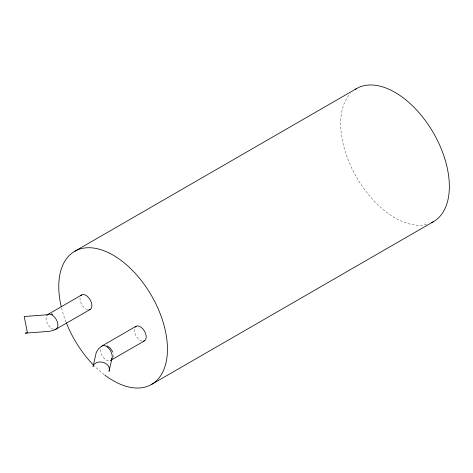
<?xml version="1.0" encoding="UTF-8"?>
<svg xmlns="http://www.w3.org/2000/svg" width="473" height="473" viewBox="0 0 473 473"><rect width="100%" height="100%" fill="white"/><g stroke="black" fill="none" stroke-linecap="round" stroke-linejoin="round"><path stroke-width="0.35" stroke-dasharray="2.37 1.77" d="M113.366 357.275L113.591 355.601L112.929 352.426M111.285 359.711L110.126 360.745L110.516 360.45A8.408 4.854 60 0 1 103.345 357.399A8.408 4.854 60 0 1 100.572 348.081M426.652 224.403A76.851 44.373 60 0 1 356.896 177.854A76.851 44.373 60 0 1 350.316 93.624M104.243 374.669A76.851 44.373 60 0 1 94.358 365.948M66.043 322.083A76.851 44.373 60 0 1 61.555 307.97M141.817 341.08A8.408 4.854 60 0 1 134.427 328.989M87.475 309.709A8.408 4.854 60 0 1 80.197 297.097M53.508 329.314A8.408 4.854 60 0 1 47.259 323.254A8.408 4.854 60 0 1 46.827 315.396"/><path stroke-width="0.71" d="M93.175 365.966L93.069 366.516L96.297 352.361L98.674 348.642L102.109 345.893L136.076 326.287M111.983 358.339L109.032 371.281C111.598 363.217 98.774 358.918 93.967 364.553M27.345 332.726L25.282 333.169L49.293 331.342L53.201 330.396L56.175 329.078L90.136 309.472M74.681 251.323L356.583 88.569M47.767 314.521L81.734 294.91M111.143 360.089L144.484 340.844M151.531 384.431L433.434 221.677M47.117 314.77L24.194 316.508L27.298 332.105M51.527 313.794L52.84 314.551M106.981 345.804L110.286 348.193L112.71 351.776M355.353 89.326A76.851 44.373 60 0 1 433.747 133.481A76.851 44.373 60 0 1 431.512 222.682M61.218 306.575A76.851 44.373 60 0 1 104.971 251.139A76.851 44.373 60 0 1 167.448 349.334A76.851 44.373 60 0 1 104.835 375.119M93.843 365.434A76.851 44.373 60 0 1 66.309 322.752M135.13 327.162A8.408 4.854 60 0 1 144.484 331.135A8.408 4.854 60 0 1 143.248 341.222M80.788 295.785A8.408 4.854 60 0 1 90.136 299.764A8.408 4.854 60 0 1 88.906 309.85M101.169 346.768A8.408 4.854 60 0 1 109.287 348.944A8.408 4.854 60 0 1 111.462 359.575M46.827 315.396A8.408 4.854 60 0 1 56.175 319.37A8.408 4.854 60 0 1 54.945 329.456"/></g></svg>
